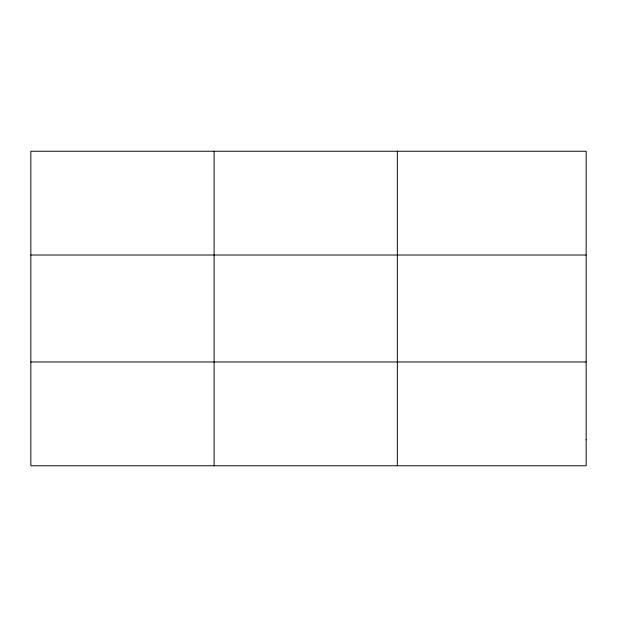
<?xml version="1.0" encoding="UTF-8"?>
<svg xmlns="http://www.w3.org/2000/svg" width="617" height="617" viewBox="0 0 617 617"><rect width="100%" height="100%" fill="white"/><g stroke="black" fill="none" stroke-linecap="round" stroke-linejoin="round"><path stroke-width="0.93" d="M214.099 465.758L214.099 151.242M397.348 465.758L397.348 151.242M30.85 255.029L586.15 255.029M30.85 361.971L586.15 361.971M586.15 439.813L586.15 465.758L30.85 465.758L30.85 151.242L586.15 151.242L586.15 439.813"/></g></svg>
